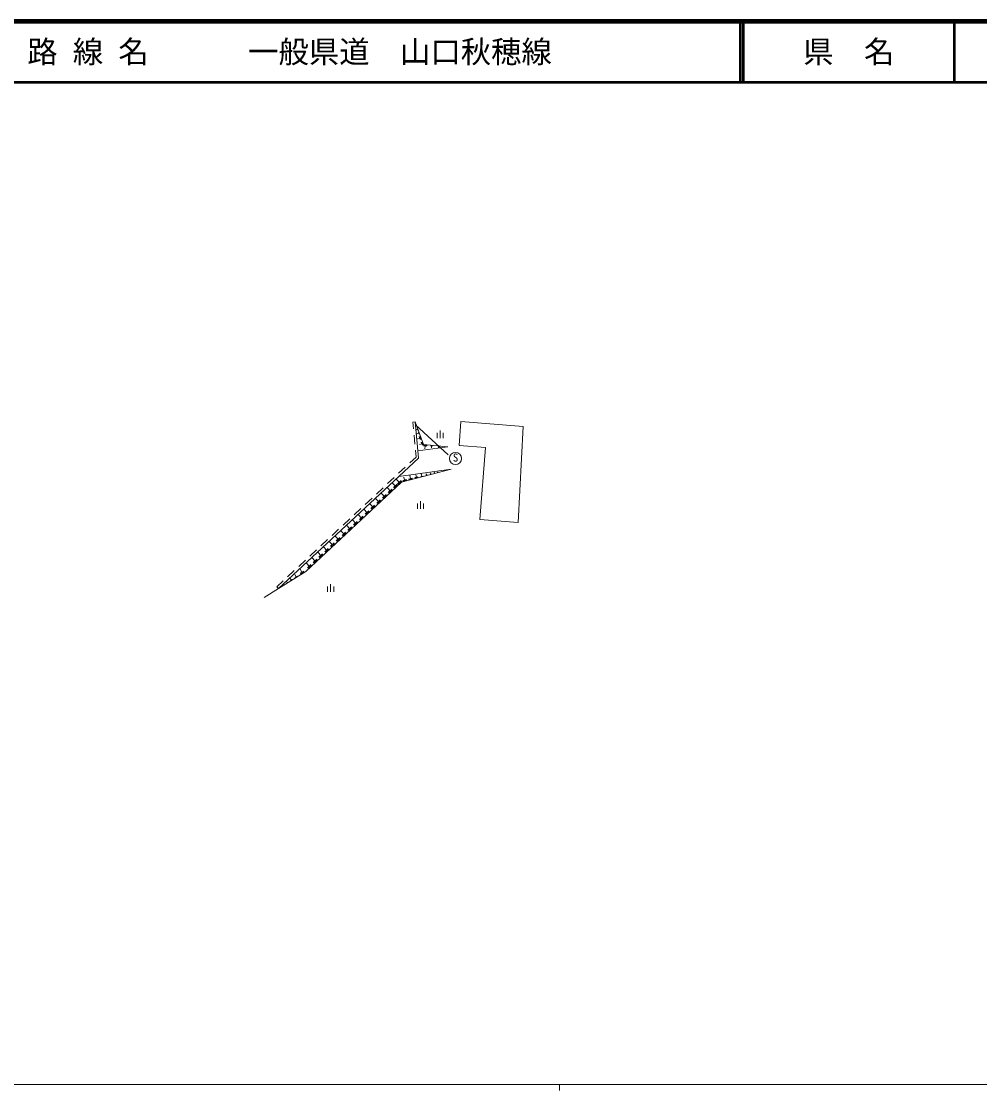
# Model space of a CAD drawing. Units: millimetres, scale not verified. Extents: x 40000 to 680000, y 20000 to 380000.
# Drawn here: x 179410 to 337169, y 204000 to 380000 of the extents above; entities that cross this region are included whole.
import ezdxf
from ezdxf.enums import TextEntityAlignment as Align

# ---------------------------------------------------------------- set-up
doc = ezdxf.new("R2010")
doc.units = ezdxf.units.MM
doc.header["$LTSCALE"] = 1000
for name, color, linetype, lineweight in [('M-BGD', 7, 'Continuous', 13), ('M-STR-STRC', 7, 'Continuous', 13), ('M-TTL', 2, 'Continuous', 140), ('M-TTL-BAND', 7, 'Continuous', 13), ('M-TTL-LINE', 7, 'Continuous', 50)]:
    doc.layers.add(name, color=color, linetype=linetype, lineweight=lineweight)
doc.layers.add('M-TTL-TXT', color=7, linetype='Continuous')
doc.styles.add('ＭＳ ゴシック', font='')
doc.styles.get('ＭＳ ゴシック').set_extended_font_data('MS Gothic')

msp = doc.modelspace()

# ---------------------------------------------------------------- linework, layer by layer
at = {"layer": 'M-BGD'}
for p, q in [((244263, 314089), (243864, 314053)), ((243864, 314053), (243966, 312905)), ((244263, 314089), (244795, 308112)), ((244305, 313610), (249689, 308636)), ((244055, 311909), (244188, 310415)), ((244613, 312807), (244478, 312759)), ((244829, 312201), (244537, 312097)), ((244589, 312875), (244637, 312740)), ((244777, 312347), (244882, 312055)), ((244916, 311648), (245091, 311158)), ((245014, 311683), (245189, 311193)), ((247855, 311415), (247855, 312290)), ((248355, 311415), (248355, 312665)), ((248855, 311415), (248855, 312290)), ((245004, 311403), (244611, 311263)), ((245333, 310479), (244941, 310339)), ((245246, 310724), (245421, 310234)), ((245344, 310759), (245519, 310269)), ((245616, 310117), (246187, 310062)), ((245627, 310231), (246198, 310176)), ((245901, 310089), (245857, 309633)), ((246779, 310122), (247098, 310091)), ((246938, 310106), (246908, 309787)), ((248042, 309999), (248170, 309987)), ((248106, 309993), (248094, 309866)), ((221747, 286640), (244795, 308112)), ((243353, 307316), (244379, 308272)), ((244277, 309419), (244379, 308272)), ((241524, 305612), (242621, 306634)), ((239695, 303907), (240792, 304930)), ((241621, 304144), (241185, 304612)), ((242815, 304582), (242199, 304420)), ((242507, 304501), (242378, 304994)), ((243778, 304834), (243162, 304672)), ((243811, 304711), (243194, 304549)), ((243470, 304753), (243340, 305247)), ((244701, 305050), (244207, 304921)), ((244727, 304952), (244233, 304822)), ((244454, 304986), (244350, 305381)), ((245541, 305165), (245156, 305064)), ((245348, 305115), (245247, 305500)), ((246264, 305355), (245976, 305280)), ((246120, 305317), (246044, 305605)), ((246906, 305524), (246704, 305471)), ((246805, 305497), (246752, 305699)), ((247476, 305674), (247351, 305641)), ((247414, 305657), (247381, 305783)), ((247983, 305807), (247926, 305792)), ((247955, 305799), (247940, 305857)), ((226214, 289434), (241986, 304128)), ((237866, 302203), (238963, 303226)), ((240105, 302732), (239669, 303200)), ((240398, 303004), (239812, 302459)), ((240507, 302887), (239921, 302342)), ((240965, 303533), (240529, 304001)), ((241258, 303806), (240673, 303260)), ((241367, 303689), (240782, 303143)), ((241914, 304417), (241329, 303871)), ((242023, 304300), (241438, 303754)), ((242848, 304458), (242231, 304296)), ((236036, 300499), (237134, 301522)), ((238203, 300959), (237766, 301428)), ((238495, 301232), (237910, 300687)), ((238604, 301115), (238019, 300570)), ((239154, 301845), (238718, 302314)), ((239447, 302118), (238861, 301573)), ((239556, 302001), (238970, 301456)), ((245118, 299752), (245118, 301002)), ((234207, 298795), (235305, 299817)), ((236300, 299187), (235864, 299655)), ((236593, 299460), (236008, 298914)), ((236702, 299343), (236117, 298797)), ((237252, 300073), (236815, 300541)), ((237544, 300346), (236959, 299800)), ((237653, 300229), (237068, 299683)), ((244618, 299752), (244618, 300627)), ((245618, 299752), (245618, 300627)), ((232378, 297091), (233476, 298113)), ((234398, 297415), (233962, 297883)), ((234691, 297687), (234105, 297142)), ((234800, 297570), (234214, 297025)), ((235349, 298301), (234913, 298769)), ((235642, 298573), (235057, 298028)), ((235751, 298456), (235166, 297911)), ((230549, 295387), (231646, 296409)), ((232496, 295642), (232059, 296111)), ((232788, 295915), (232203, 295370)), ((232897, 295798), (232312, 295253)), ((233447, 296528), (233011, 296997)), ((233740, 296801), (233154, 296256)), ((233849, 296684), (233263, 296139)), ((228720, 293682), (229817, 294705)), ((230593, 293870), (230157, 294338)), ((230886, 294143), (230301, 293597)), ((230995, 294026), (230410, 293480)), ((231545, 294756), (231108, 295224)), ((231837, 295029), (231252, 294483)), ((231946, 294912), (231361, 294366)), ((226891, 291978), (227988, 293001)), ((228691, 292098), (228255, 292566)), ((228984, 292370), (228398, 291825)), ((229093, 292253), (228507, 291708)), ((229642, 292984), (229206, 293452)), ((229935, 293256), (229350, 292711)), ((230044, 293139), (229459, 292594)), ((225061, 290274), (226159, 291297)), ((226789, 290325), (226353, 290794)), ((227081, 290598), (226496, 290053)), ((227190, 290481), (226605, 289936)), ((227740, 291211), (227304, 291680)), ((228033, 291484), (227447, 290939)), ((228142, 291367), (227556, 290822)), ((221747, 286640), (226214, 289434)), ((223232, 288570), (224330, 289592)), ((224658, 288579), (224406, 288982)), ((224860, 288705), (224457, 288453)), ((225609, 289341), (225307, 289822)), ((225909, 289529), (225308, 289153)), ((225985, 289409), (225383, 289032)), ((221475, 286932), (222501, 287888)), ((221747, 286640), (221475, 286932)), ((223164, 287644), (223092, 287758)), ((223221, 287680), (223106, 287608)), ((223831, 288061), (223679, 288305)), ((223953, 288138), (223709, 287985)), ((229829, 286093), (229829, 286968)), ((230329, 286093), (230329, 287343)), ((230829, 286093), (230829, 286968)), ((219360, 285179), (221747, 286640))]:
    msp.add_line(p, q, dxfattribs=at)
for points in [[(244688, 309307), (249643, 309977), (245601, 310337), (244263, 314089)], [(241575, 305113), (250144, 306271), (241986, 304128)]]:
    msp.add_lwpolyline(points, dxfattribs=at)
msp.add_lwpolyline([(251773, 314122), (262034, 313303), (261181, 297516), (254884, 298019), (255828, 309839), (251459, 310188)], close=True, dxfattribs=at)
at = {"layer": 'M-STR-STRC'}
msp.add_circle((250889, 308049), 1006, dxfattribs=at)
at = {"layer": 'M-TTL'}
msp.add_line((680000, 380000), (40000, 380000), dxfattribs=at)
at = {"layer": 'M-TTL-BAND'}
for p, q in [((40000, 205000), (579000, 205000)), ((268000, 205000), (268000, 204000))]:
    msp.add_line(p, q, dxfattribs=at)
at = {"layer": 'M-TTL-LINE'}
for p, q in [((297750, 380000), (297750, 370000)), ((298250, 380000), (298250, 370000)), ((333000, 380000), (333000, 370000)), ((40000, 370000), (680000, 370000))]:
    msp.add_line(p, q, dxfattribs=at)

# ---------------------------------------------------------------- texts
at = {"layer": 'M-STR-STRC', "style": 'ＭＳ ゴシック'}
msp.add_text('S', height=1320, dxfattribs=at).set_placement((250889, 307149), align=Align.BOTTOM_CENTER)
at = {"layer": 'M-TTL-TXT', "style": 'ＭＳ ゴシック'}
for s, p in [('路 線 名', (180380, 375000)), ('一般県道\u3000山口秋穂線', (216734, 375000))]:
    msp.add_text(s, height=3666, dxfattribs=at).set_placement(p, align=Align.MIDDLE_LEFT)
msp.add_text('県\u3000名', height=3666, dxfattribs=at).set_placement((315625, 375000), align=Align.MIDDLE_CENTER)

doc.saveas('drawing.dxf')
